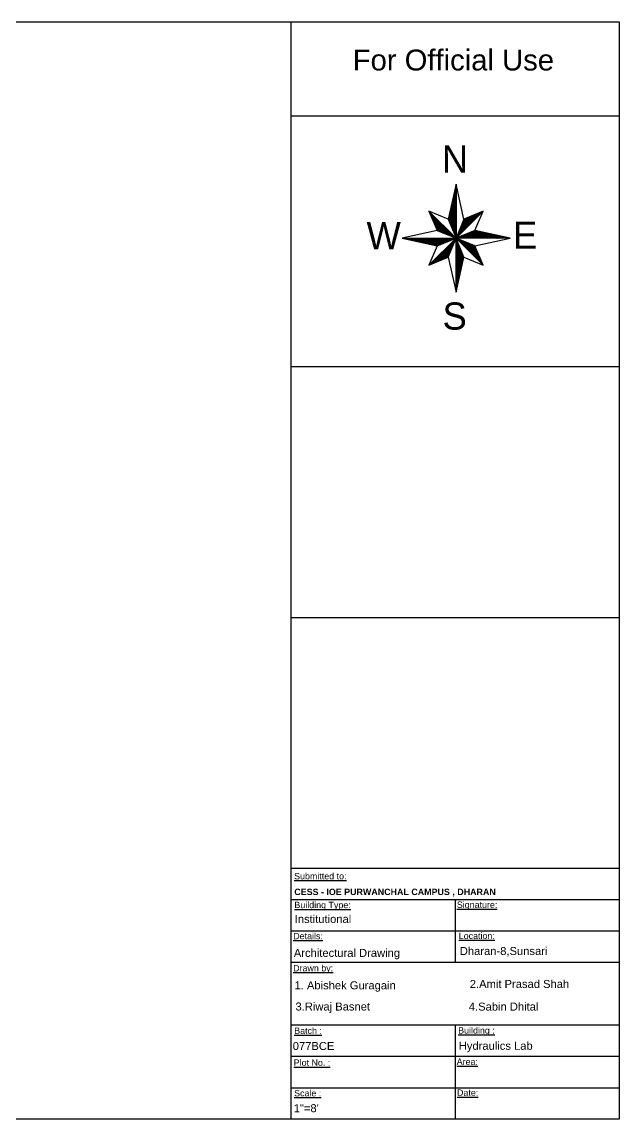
# Model space of a CAD drawing. Header units: inches. Extents: x -6800 to 96653, y -25814 to 17379.
# Drawn here: x 10878 to 11490, y -6942 to -5819 of the extents above; entities that cross this region are included whole.
import ezdxf

# ---------------------------------------------------------------- set-up
doc = ezdxf.new("R2010")
doc.units = ezdxf.units.IN
doc.header["$MEASUREMENT"] = 0
doc.layers.add('Page Format', color=7, linetype='Continuous', lineweight=25)
doc.styles.add('GOTHICE', font='gothice')
doc.styles.get("Standard").update_dxf_attribs({"font": 'arial.ttf'})

# ---------------------------------------------------------------- blocks, each defined once
blk = doc.blocks.new('*X360')
at = {"color": 0}
for p, q in [((15.32, 10.228), (16.001, 10.909)), ((15.332, 10.259), (15.97, 10.896)), ((15.345, 10.289), (15.939, 10.883)), ((15.357, 10.319), (15.908, 10.87)), ((15.37, 10.349), (15.877, 10.857)), ((15.382, 10.379), (15.846, 10.843)), ((15.395, 10.409), (15.815, 10.83)), ((15.407, 10.44), (15.784, 10.817)), ((15.42, 10.47), (15.754, 10.804)), ((15.432, 10.5), (15.723, 10.791)), ((15.445, 10.53), (15.692, 10.777)), ((15.457, 10.56), (15.661, 10.764)), ((15.47, 10.591), (15.63, 10.751)), ((15.482, 10.621), (15.599, 10.738)), ((15.495, 10.651), (15.568, 10.725)), ((15.507, 10.681), (15.537, 10.711))]:
    blk.add_line(p, q, dxfattribs=at)
blk = doc.blocks.new('*X359')
at = {"color": 0}
for p, q in [((15.325, 10.217), (15.333, 10.224)), ((15.343, 10.217), (15.363, 10.237)), ((15.361, 10.217), (15.393, 10.249)), ((15.378, 10.217), (15.424, 10.262)), ((15.396, 10.217), (15.454, 10.274)), ((15.414, 10.217), (15.484, 10.287)), ((15.432, 10.217), (15.514, 10.299)), ((15.449, 10.217), (15.544, 10.312)), ((15.467, 10.217), (15.574, 10.324)), ((15.485, 10.217), (15.605, 10.337)), ((15.502, 10.217), (15.635, 10.349)), ((15.52, 10.217), (15.665, 10.362)), ((15.538, 10.217), (15.695, 10.374)), ((15.555, 10.217), (15.725, 10.387)), ((15.573, 10.217), (15.756, 10.399)), ((15.591, 10.217), (15.786, 10.412)), ((15.608, 10.217), (15.808, 10.416)), ((15.626, 10.217), (15.822, 10.413)), ((15.644, 10.217), (15.837, 10.41)), ((15.661, 10.217), (15.851, 10.406)), ((15.679, 10.217), (15.866, 10.403)), ((15.697, 10.217), (15.88, 10.4)), ((15.714, 10.217), (15.895, 10.397)), ((15.732, 10.217), (15.909, 10.394)), ((15.75, 10.217), (15.924, 10.39)), ((15.767, 10.217), (15.938, 10.387)), ((15.785, 10.217), (15.952, 10.384)), ((15.803, 10.217), (15.967, 10.381)), ((15.82, 10.217), (15.981, 10.378)), ((15.838, 10.217), (15.996, 10.374)), ((15.856, 10.217), (16.01, 10.371)), ((15.873, 10.217), (16.025, 10.368)), ((15.891, 10.217), (16.039, 10.365)), ((15.909, 10.217), (16.054, 10.362)), ((15.926, 10.217), (16.068, 10.358)), ((15.944, 10.217), (16.083, 10.355)), ((15.962, 10.217), (16.097, 10.352)), ((15.98, 10.217), (16.112, 10.349)), ((15.997, 10.217), (16.126, 10.346)), ((16.015, 10.217), (16.141, 10.342)), ((16.033, 10.217), (16.155, 10.339)), ((16.05, 10.217), (16.17, 10.336)), ((16.068, 10.217), (16.184, 10.333)), ((16.086, 10.217), (16.198, 10.329)), ((16.103, 10.217), (16.213, 10.326)), ((16.121, 10.217), (16.227, 10.323)), ((16.139, 10.217), (16.242, 10.32)), ((16.156, 10.217), (16.256, 10.317)), ((16.174, 10.217), (16.271, 10.313)), ((16.192, 10.217), (16.285, 10.31)), ((16.209, 10.217), (16.3, 10.307)), ((16.227, 10.217), (16.314, 10.304)), ((16.245, 10.217), (16.329, 10.301)), ((16.262, 10.217), (16.343, 10.297)), ((16.28, 10.217), (16.358, 10.294)), ((16.298, 10.217), (16.372, 10.291)), ((16.315, 10.217), (16.387, 10.288)), ((16.333, 10.217), (16.401, 10.285)), ((16.351, 10.217), (16.415, 10.281)), ((16.368, 10.217), (16.43, 10.278)), ((16.386, 10.217), (16.444, 10.275)), ((16.404, 10.217), (16.459, 10.272)), ((16.421, 10.217), (16.473, 10.269)), ((16.439, 10.217), (16.488, 10.265)), ((16.457, 10.217), (16.502, 10.262)), ((16.474, 10.217), (16.517, 10.259)), ((16.492, 10.217), (16.531, 10.256)), ((16.51, 10.217), (16.546, 10.252)), ((16.528, 10.217), (16.56, 10.249)), ((16.545, 10.217), (16.575, 10.246)), ((16.563, 10.217), (16.589, 10.243)), ((16.581, 10.217), (16.604, 10.24)), ((16.598, 10.217), (16.618, 10.236)), ((16.616, 10.217), (16.633, 10.233)), ((16.634, 10.217), (16.647, 10.23)), ((16.651, 10.217), (16.661, 10.227)), ((16.669, 10.217), (16.676, 10.224)), ((16.687, 10.217), (16.69, 10.22)), ((16.704, 10.217), (16.705, 10.217))]:
    blk.add_line(p, q, dxfattribs=at)
blk = doc.blocks.new('*X358')
at = {"color": 0}
for p, q in [((15.32, 10.211), (15.322, 10.213)), ((15.329, 10.202), (15.335, 10.208)), ((15.338, 10.194), (15.347, 10.203)), ((15.347, 10.185), (15.36, 10.198)), ((15.355, 10.176), (15.372, 10.193)), ((15.364, 10.167), (15.385, 10.188)), ((15.373, 10.158), (15.397, 10.182)), ((15.382, 10.149), (15.41, 10.177)), ((15.391, 10.141), (15.422, 10.172)), ((15.4, 10.132), (15.435, 10.167)), ((15.408, 10.123), (15.447, 10.162)), ((15.417, 10.114), (15.46, 10.156)), ((15.426, 10.105), (15.472, 10.151)), ((15.435, 10.096), (15.485, 10.146)), ((15.444, 10.087), (15.497, 10.141)), ((15.453, 10.079), (15.51, 10.136)), ((15.461, 10.07), (15.522, 10.131)), ((15.47, 10.061), (15.535, 10.125)), ((15.479, 10.052), (15.547, 10.12)), ((15.488, 10.043), (15.56, 10.115)), ((15.497, 10.034), (15.572, 10.11)), ((15.506, 10.026), (15.585, 10.105)), ((15.515, 10.017), (15.597, 10.1)), ((15.523, 10.008), (15.61, 10.094)), ((15.532, 9.999), (15.622, 10.089)), ((15.541, 9.99), (15.635, 10.084)), ((15.55, 9.981), (15.647, 10.079)), ((15.559, 9.973), (15.66, 10.074)), ((15.568, 9.964), (15.672, 10.068)), ((15.576, 9.955), (15.685, 10.063)), ((15.585, 9.946), (15.697, 10.058)), ((15.594, 9.937), (15.71, 10.053)), ((15.603, 9.928), (15.722, 10.048)), ((15.612, 9.92), (15.735, 10.043)), ((15.621, 9.911), (15.747, 10.037)), ((15.629, 9.902), (15.76, 10.032)), ((15.638, 9.893), (15.772, 10.027)), ((15.647, 9.884), (15.785, 10.022)), ((15.656, 9.875), (15.797, 10.017)), ((15.665, 9.867), (15.804, 10.006)), ((15.674, 9.858), (15.81, 9.994)), ((15.682, 9.849), (15.815, 9.981)), ((15.691, 9.84), (15.82, 9.969)), ((15.7, 9.831), (15.826, 9.957)), ((15.709, 9.822), (15.831, 9.944)), ((15.718, 9.813), (15.836, 9.932)), ((15.727, 9.805), (15.841, 9.919)), ((15.735, 9.796), (15.847, 9.907)), ((15.744, 9.787), (15.852, 9.895)), ((15.753, 9.778), (15.857, 9.882)), ((15.762, 9.769), (15.863, 9.87)), ((15.771, 9.76), (15.868, 9.857)), ((15.78, 9.752), (15.873, 9.845)), ((15.789, 9.743), (15.878, 9.833)), ((15.797, 9.734), (15.884, 9.82)), ((15.806, 9.725), (15.889, 9.808)), ((15.815, 9.716), (15.894, 9.796)), ((15.824, 9.707), (15.9, 9.783)), ((15.833, 9.699), (15.905, 9.771)), ((15.842, 9.69), (15.91, 9.758)), ((15.85, 9.681), (15.916, 9.746)), ((15.859, 9.672), (15.921, 9.734)), ((15.868, 9.663), (15.926, 9.721)), ((15.877, 9.654), (15.931, 9.709)), ((15.886, 9.646), (15.937, 9.696)), ((15.895, 9.637), (15.942, 9.684)), ((15.903, 9.628), (15.947, 9.672)), ((15.912, 9.619), (15.953, 9.659)), ((15.921, 9.61), (15.958, 9.647)), ((15.93, 9.601), (15.963, 9.635)), ((15.939, 9.592), (15.968, 9.622)), ((15.948, 9.584), (15.974, 9.61)), ((15.956, 9.575), (15.979, 9.597)), ((15.965, 9.566), (15.984, 9.585)), ((15.974, 9.557), (15.99, 9.573)), ((15.983, 9.548), (15.995, 9.56)), ((15.992, 9.539), (16, 9.548)), ((16.001, 9.531), (16.006, 9.535)), ((16.009, 9.522), (16.011, 9.523))]:
    blk.add_line(p, q, dxfattribs=at)
blk = doc.blocks.new('*X357')
at = {"color": 0}
for p, q in [((15.315, 10.206), (15.318, 10.209)), ((15.315, 10.188), (15.323, 10.196)), ((15.315, 10.17), (15.328, 10.184)), ((15.315, 10.153), (15.333, 10.171)), ((15.315, 10.135), (15.339, 10.159)), ((15.315, 10.117), (15.344, 10.146)), ((15.315, 10.1), (15.349, 10.134)), ((15.315, 10.082), (15.354, 10.121)), ((15.315, 10.064), (15.359, 10.109)), ((15.315, 10.047), (15.364, 10.096)), ((15.315, 10.029), (15.37, 10.084)), ((15.315, 10.011), (15.375, 10.071)), ((15.315, 9.994), (15.38, 10.059)), ((15.315, 9.976), (15.385, 10.046)), ((15.315, 9.958), (15.39, 10.034)), ((15.315, 9.941), (15.395, 10.021)), ((15.315, 9.923), (15.401, 10.009)), ((15.315, 9.905), (15.406, 9.996)), ((15.315, 9.888), (15.411, 9.984)), ((15.315, 9.87), (15.416, 9.971)), ((15.315, 9.852), (15.421, 9.959)), ((15.315, 9.835), (15.427, 9.946)), ((15.315, 9.817), (15.432, 9.934)), ((15.315, 9.799), (15.437, 9.921)), ((15.315, 9.782), (15.442, 9.909)), ((15.315, 9.764), (15.447, 9.896)), ((15.315, 9.746), (15.452, 9.884)), ((15.315, 9.729), (15.458, 9.871)), ((15.315, 9.711), (15.463, 9.859)), ((15.315, 9.693), (15.468, 9.846)), ((15.315, 9.676), (15.473, 9.834)), ((15.315, 9.658), (15.478, 9.821)), ((15.315, 9.64), (15.484, 9.809)), ((15.315, 9.622), (15.489, 9.796)), ((15.315, 9.605), (15.494, 9.784)), ((15.315, 9.587), (15.499, 9.771)), ((15.315, 9.569), (15.504, 9.759)), ((15.315, 9.552), (15.509, 9.746)), ((15.315, 9.534), (15.515, 9.734)), ((15.315, 9.516), (15.512, 9.714)), ((15.315, 9.499), (15.507, 9.691)), ((15.315, 9.481), (15.502, 9.668)), ((15.315, 9.463), (15.497, 9.646)), ((15.315, 9.446), (15.492, 9.623)), ((15.315, 9.428), (15.487, 9.6)), ((15.315, 9.41), (15.482, 9.577)), ((15.315, 9.393), (15.477, 9.555)), ((15.315, 9.375), (15.472, 9.532)), ((15.315, 9.357), (15.467, 9.509)), ((15.315, 9.34), (15.462, 9.487)), ((15.315, 9.322), (15.457, 9.464)), ((15.315, 9.304), (15.452, 9.441)), ((15.315, 9.287), (15.447, 9.418)), ((15.315, 9.269), (15.442, 9.396)), ((15.315, 9.251), (15.436, 9.373)), ((15.315, 9.234), (15.431, 9.35)), ((15.315, 9.216), (15.426, 9.328)), ((15.315, 9.198), (15.421, 9.305)), ((15.315, 9.181), (15.416, 9.282)), ((15.315, 9.163), (15.411, 9.259)), ((15.315, 9.145), (15.406, 9.237)), ((15.315, 9.128), (15.401, 9.214)), ((15.315, 9.11), (15.396, 9.191)), ((15.315, 9.092), (15.391, 9.169)), ((15.315, 9.074), (15.386, 9.146)), ((15.315, 9.057), (15.381, 9.123)), ((15.315, 9.039), (15.376, 9.1)), ((15.315, 9.021), (15.371, 9.078)), ((15.315, 9.004), (15.366, 9.055)), ((15.315, 8.986), (15.361, 9.032)), ((15.315, 8.968), (15.356, 9.01)), ((15.315, 8.951), (15.351, 8.987)), ((15.315, 8.933), (15.346, 8.964)), ((15.315, 8.915), (15.341, 8.941)), ((15.315, 8.898), (15.336, 8.919)), ((15.315, 8.88), (15.331, 8.896)), ((15.315, 8.862), (15.326, 8.873)), ((15.315, 8.845), (15.321, 8.851)), ((15.315, 8.827), (15.316, 8.828))]:
    blk.add_line(p, q, dxfattribs=at)
blk = doc.blocks.new('*X356')
at = {"color": 0}
for p, q in [((14.635, 9.527), (15.307, 10.198)), ((14.666, 9.54), (15.295, 10.168)), ((14.697, 9.553), (15.282, 10.138)), ((14.728, 9.566), (15.27, 10.108)), ((14.759, 9.579), (15.257, 10.078)), ((14.79, 9.593), (15.245, 10.047)), ((14.821, 9.606), (15.232, 10.017)), ((14.852, 9.619), (15.22, 9.987)), ((14.882, 9.632), (15.207, 9.957)), ((14.913, 9.645), (15.195, 9.927)), ((14.944, 9.659), (15.182, 9.896)), ((14.975, 9.672), (15.17, 9.866)), ((15.006, 9.685), (15.157, 9.836)), ((15.037, 9.698), (15.145, 9.806)), ((15.068, 9.711), (15.132, 9.776)), ((15.099, 9.725), (15.12, 9.746))]:
    blk.add_line(p, q, dxfattribs=at)
blk = doc.blocks.new('*X355')
at = {"color": 0}
for p, q in [((13.928, 10.215), (13.929, 10.217)), ((13.942, 10.212), (13.947, 10.217)), ((13.957, 10.209), (13.964, 10.217)), ((13.971, 10.206), (13.982, 10.217)), ((13.985, 10.202), (14, 10.217)), ((14, 10.199), (14.017, 10.217)), ((14.014, 10.196), (14.035, 10.217)), ((14.029, 10.193), (14.053, 10.217)), ((14.043, 10.19), (14.07, 10.217)), ((14.058, 10.186), (14.088, 10.217)), ((14.072, 10.183), (14.106, 10.217)), ((14.087, 10.18), (14.123, 10.217)), ((14.101, 10.177), (14.141, 10.217)), ((14.116, 10.174), (14.159, 10.217)), ((14.13, 10.17), (14.176, 10.217)), ((14.145, 10.167), (14.194, 10.217)), ((14.159, 10.164), (14.212, 10.217)), ((14.174, 10.161), (14.229, 10.217)), ((14.188, 10.158), (14.247, 10.217)), ((14.203, 10.154), (14.265, 10.217)), ((14.217, 10.151), (14.282, 10.217)), ((14.231, 10.148), (14.3, 10.217)), ((14.246, 10.145), (14.318, 10.217)), ((14.26, 10.142), (14.335, 10.217)), ((14.275, 10.138), (14.353, 10.217)), ((14.289, 10.135), (14.371, 10.217)), ((14.304, 10.132), (14.389, 10.217)), ((14.318, 10.129), (14.406, 10.217)), ((14.333, 10.125), (14.424, 10.217)), ((14.347, 10.122), (14.442, 10.217)), ((14.362, 10.119), (14.459, 10.217)), ((14.376, 10.116), (14.477, 10.217)), ((14.391, 10.113), (14.495, 10.217)), ((14.405, 10.109), (14.512, 10.217)), ((14.42, 10.106), (14.53, 10.217)), ((14.434, 10.103), (14.548, 10.217)), ((14.449, 10.1), (14.565, 10.217)), ((14.463, 10.097), (14.583, 10.217)), ((14.477, 10.093), (14.601, 10.217)), ((14.492, 10.09), (14.618, 10.217)), ((14.506, 10.087), (14.636, 10.217)), ((14.521, 10.084), (14.654, 10.217)), ((14.535, 10.081), (14.671, 10.217)), ((14.55, 10.077), (14.689, 10.217)), ((14.564, 10.074), (14.707, 10.217)), ((14.579, 10.071), (14.724, 10.217)), ((14.593, 10.068), (14.742, 10.217)), ((14.608, 10.065), (14.76, 10.217)), ((14.622, 10.061), (14.777, 10.217)), ((14.637, 10.058), (14.795, 10.217)), ((14.651, 10.055), (14.813, 10.217)), ((14.666, 10.052), (14.83, 10.217)), ((14.68, 10.048), (14.848, 10.217)), ((14.694, 10.045), (14.866, 10.217)), ((14.709, 10.042), (14.883, 10.217)), ((14.723, 10.039), (14.901, 10.217)), ((14.738, 10.036), (14.919, 10.217)), ((14.752, 10.032), (14.937, 10.217)), ((14.767, 10.029), (14.954, 10.217)), ((14.781, 10.026), (14.972, 10.217)), ((14.796, 10.023), (14.99, 10.217)), ((14.81, 10.02), (15.007, 10.217)), ((14.825, 10.016), (15.025, 10.217)), ((14.85, 10.024), (15.043, 10.217)), ((14.88, 10.037), (15.06, 10.217)), ((14.911, 10.049), (15.078, 10.217)), ((14.941, 10.062), (15.096, 10.217)), ((14.971, 10.074), (15.113, 10.217)), ((15.001, 10.087), (15.131, 10.217)), ((15.031, 10.099), (15.149, 10.217)), ((15.061, 10.112), (15.166, 10.217)), ((15.092, 10.124), (15.184, 10.217)), ((15.122, 10.137), (15.202, 10.217)), ((15.152, 10.149), (15.219, 10.217)), ((15.182, 10.162), (15.237, 10.217)), ((15.212, 10.174), (15.255, 10.217)), ((15.243, 10.187), (15.272, 10.217)), ((15.273, 10.199), (15.29, 10.217)), ((15.303, 10.212), (15.308, 10.217))]:
    blk.add_line(p, q, dxfattribs=at)
blk = doc.blocks.new('*X354')
at = {"color": 0}
for p, q in [((14.62, 10.907), (14.622, 10.909)), ((14.625, 10.895), (14.631, 10.901)), ((14.63, 10.883), (14.639, 10.892)), ((14.636, 10.87), (14.648, 10.883)), ((14.641, 10.858), (14.657, 10.874)), ((14.646, 10.845), (14.666, 10.865)), ((14.651, 10.833), (14.675, 10.856)), ((14.657, 10.821), (14.684, 10.848)), ((14.662, 10.808), (14.693, 10.839)), ((14.667, 10.796), (14.701, 10.83)), ((14.673, 10.784), (14.71, 10.821)), ((14.678, 10.771), (14.719, 10.812)), ((14.683, 10.759), (14.728, 10.803)), ((14.689, 10.746), (14.737, 10.795)), ((14.694, 10.734), (14.746, 10.786)), ((14.699, 10.722), (14.754, 10.777)), ((14.704, 10.709), (14.763, 10.768)), ((14.71, 10.697), (14.772, 10.759)), ((14.715, 10.685), (14.781, 10.75)), ((14.72, 10.672), (14.79, 10.742)), ((14.726, 10.66), (14.799, 10.733)), ((14.731, 10.647), (14.807, 10.724)), ((14.736, 10.635), (14.816, 10.715)), ((14.741, 10.623), (14.825, 10.706)), ((14.747, 10.61), (14.834, 10.697)), ((14.752, 10.598), (14.843, 10.689)), ((14.757, 10.585), (14.852, 10.68)), ((14.763, 10.573), (14.86, 10.671)), ((14.768, 10.561), (14.869, 10.662)), ((14.773, 10.548), (14.878, 10.653)), ((14.779, 10.536), (14.887, 10.644)), ((14.784, 10.524), (14.896, 10.635)), ((14.789, 10.511), (14.905, 10.627)), ((14.794, 10.499), (14.913, 10.618)), ((14.8, 10.486), (14.922, 10.609)), ((14.805, 10.474), (14.931, 10.6)), ((14.81, 10.462), (14.94, 10.591)), ((14.816, 10.449), (14.949, 10.582)), ((14.821, 10.437), (14.958, 10.574)), ((14.826, 10.424), (14.967, 10.565)), ((14.835, 10.415), (14.975, 10.556)), ((14.847, 10.41), (14.984, 10.547)), ((14.86, 10.405), (14.993, 10.538)), ((14.872, 10.4), (15.002, 10.529)), ((14.885, 10.395), (15.011, 10.521)), ((14.897, 10.389), (15.02, 10.512)), ((14.91, 10.384), (15.028, 10.503)), ((14.922, 10.379), (15.037, 10.494)), ((14.935, 10.374), (15.046, 10.485)), ((14.947, 10.369), (15.055, 10.476)), ((14.96, 10.364), (15.064, 10.468)), ((14.972, 10.358), (15.073, 10.459)), ((14.985, 10.353), (15.081, 10.45)), ((14.997, 10.348), (15.09, 10.441)), ((15.01, 10.343), (15.099, 10.432)), ((15.022, 10.338), (15.108, 10.423)), ((15.035, 10.333), (15.117, 10.415)), ((15.047, 10.327), (15.126, 10.406)), ((15.06, 10.322), (15.134, 10.397)), ((15.072, 10.317), (15.143, 10.388)), ((15.085, 10.312), (15.152, 10.379)), ((15.097, 10.307), (15.161, 10.37)), ((15.11, 10.301), (15.17, 10.361)), ((15.122, 10.296), (15.179, 10.353)), ((15.135, 10.291), (15.187, 10.344)), ((15.147, 10.286), (15.196, 10.335)), ((15.16, 10.281), (15.205, 10.326)), ((15.172, 10.276), (15.214, 10.317)), ((15.185, 10.27), (15.223, 10.308)), ((15.197, 10.265), (15.232, 10.3)), ((15.21, 10.26), (15.241, 10.291)), ((15.222, 10.255), (15.249, 10.282)), ((15.235, 10.25), (15.258, 10.273)), ((15.247, 10.245), (15.267, 10.264)), ((15.26, 10.239), (15.276, 10.255)), ((15.272, 10.234), (15.285, 10.247)), ((15.285, 10.229), (15.294, 10.238)), ((15.297, 10.224), (15.302, 10.229)), ((15.31, 10.219), (15.311, 10.22))]:
    blk.add_line(p, q, dxfattribs=at)
blk = doc.blocks.new('*X353')
at = {"color": 0}
for p, q in [((15.313, 11.6), (15.315, 11.602)), ((15.232, 11.237), (15.315, 11.32)), ((15.237, 11.26), (15.315, 11.337)), ((15.242, 11.282), (15.315, 11.355)), ((15.247, 11.305), (15.315, 11.373)), ((15.252, 11.328), (15.315, 11.39)), ((15.257, 11.351), (15.315, 11.408)), ((15.262, 11.373), (15.315, 11.426)), ((15.267, 11.396), (15.315, 11.443)), ((15.272, 11.419), (15.315, 11.461)), ((15.277, 11.441), (15.315, 11.479)), ((15.282, 11.464), (15.315, 11.496)), ((15.287, 11.487), (15.315, 11.514)), ((15.293, 11.51), (15.315, 11.532)), ((15.298, 11.532), (15.315, 11.549)), ((15.303, 11.555), (15.315, 11.567)), ((15.308, 11.578), (15.315, 11.585)), ((15.152, 10.874), (15.315, 11.037)), ((15.157, 10.896), (15.315, 11.054)), ((15.162, 10.919), (15.315, 11.072)), ((15.167, 10.942), (15.315, 11.09)), ((15.172, 10.964), (15.315, 11.107)), ((15.177, 10.987), (15.315, 11.125)), ((15.182, 11.01), (15.315, 11.143)), ((15.187, 11.033), (15.315, 11.16)), ((15.192, 11.055), (15.315, 11.178)), ((15.197, 11.078), (15.315, 11.196)), ((15.202, 11.101), (15.315, 11.213)), ((15.207, 11.123), (15.315, 11.231)), ((15.212, 11.146), (15.315, 11.249)), ((15.217, 11.169), (15.315, 11.266)), ((15.222, 11.192), (15.315, 11.284)), ((15.227, 11.214), (15.315, 11.302)), ((15.116, 10.715), (15.315, 10.913)), ((15.116, 10.696), (15.315, 10.895)), ((15.121, 10.737), (15.315, 10.931)), ((15.121, 10.684), (15.315, 10.878)), ((15.126, 10.76), (15.315, 10.948)), ((15.126, 10.671), (15.315, 10.86)), ((15.131, 10.783), (15.315, 10.966)), ((15.131, 10.659), (15.315, 10.842)), ((15.136, 10.805), (15.315, 10.984)), ((15.137, 10.646), (15.315, 10.825)), ((15.141, 10.828), (15.315, 11.001)), ((15.142, 10.634), (15.315, 10.807)), ((15.146, 10.851), (15.315, 11.019)), ((15.147, 10.621), (15.315, 10.789)), ((15.152, 10.609), (15.315, 10.772)), ((15.157, 10.596), (15.315, 10.754)), ((15.163, 10.584), (15.315, 10.736)), ((15.168, 10.571), (15.315, 10.718)), ((15.173, 10.559), (15.315, 10.701)), ((15.178, 10.546), (15.315, 10.683)), ((15.183, 10.534), (15.315, 10.665)), ((15.188, 10.521), (15.315, 10.648)), ((15.194, 10.509), (15.315, 10.63)), ((15.199, 10.496), (15.315, 10.612)), ((15.204, 10.484), (15.315, 10.595)), ((15.209, 10.471), (15.315, 10.577)), ((15.214, 10.459), (15.315, 10.559)), ((15.219, 10.446), (15.315, 10.542)), ((15.225, 10.434), (15.315, 10.524)), ((15.23, 10.421), (15.315, 10.506)), ((15.235, 10.409), (15.315, 10.489)), ((15.24, 10.396), (15.315, 10.471)), ((15.245, 10.384), (15.315, 10.453)), ((15.251, 10.371), (15.315, 10.436)), ((15.256, 10.359), (15.315, 10.418)), ((15.261, 10.346), (15.315, 10.4)), ((15.266, 10.334), (15.315, 10.383)), ((15.271, 10.321), (15.315, 10.365)), ((15.276, 10.309), (15.315, 10.347)), ((15.282, 10.296), (15.315, 10.33)), ((15.287, 10.284), (15.315, 10.312)), ((15.292, 10.271), (15.315, 10.294)), ((15.297, 10.259), (15.315, 10.277)), ((15.302, 10.246), (15.315, 10.259)), ((15.307, 10.234), (15.315, 10.241)), ((15.313, 10.221), (15.315, 10.224))]:
    blk.add_line(p, q, dxfattribs=at)

msp = doc.modelspace()

# ---------------------------------------------------------------- linework, layer by layer
for p, q in [((9905.6, -5818.7), (11489.6, -5818.7)), ((11153.6, -5818.7), (11153.6, -5914.7)), ((11489.6, -5818.7), (11489.6, -6941.9)), ((11153.6, -5914.7), (11489.6, -5914.7)), ((11153.6, -5914.7), (11153.6, -6941.9)), ((11153.6, -6171.5), (11489.6, -6171.5)), ((11153.6, -6428.3), (11489.6, -6428.3)), ((11153.6, -6685.1), (11489.6, -6685.1)), ((11153.6, -6717.2), (11489.6, -6717.2)), ((11321.6, -6717.2), (11321.6, -6781.4)), ((11153.6, -6749.3), (11489.6, -6749.3)), ((11153.6, -6781.4), (11489.6, -6781.4)), ((11153.6, -6845.6), (11489.6, -6845.6)), ((11321.6, -6845.6), (11321.6, -6941.9)), ((11153.6, -6877.7), (11489.6, -6877.7)), ((11153.6, -6909.8), (11489.6, -6909.8)), ((11489.6, -6941.9), (9905.6, -6941.9))]:
    msp.add_line(p, q)
at = {"transparency": 33554687}
for p, q in [((11322.7, -5984.8), (11314.7, -6020.8)), ((11330.6, -6020.8), (11322.7, -5984.8)), ((11322.7, -5984.8), (11322.7, -6040.1)), ((11294.9, -6012.4), (11303.4, -6032.1)), ((11314.7, -6020.8), (11294.9, -6012.4)), ((11294.9, -6012.4), (11322.7, -6040.1)), ((11350.4, -6012.4), (11322.7, -6040.1)), ((11350.4, -6012.4), (11330.6, -6020.8)), ((11341.9, -6032.1), (11350.4, -6012.4)), ((11314.7, -6020.8), (11322.7, -6040.1)), ((11330.6, -6020.8), (11322.7, -6040.1)), ((11303.4, -6032.1), (11267.3, -6040.1)), ((11267.3, -6040.1), (11303.4, -6048.1)), ((11267.3, -6040.1), (11322.7, -6040.1)), ((11294.9, -6067.8), (11322.7, -6040.1)), ((11303.4, -6032.1), (11322.7, -6040.1)), ((11303.4, -6048.1), (11322.7, -6040.1)), ((11314.7, -6059.4), (11322.7, -6040.1)), ((11341.9, -6032.1), (11322.7, -6040.1)), ((11378, -6040.1), (11322.7, -6040.1)), ((11341.9, -6048.1), (11322.7, -6040.1)), ((11350.4, -6067.8), (11322.7, -6040.1)), ((11330.6, -6059.4), (11322.7, -6040.1)), ((11322.7, -6095.4), (11322.7, -6040.1)), ((11378, -6040.1), (11341.9, -6032.1)), ((11341.9, -6048.1), (11378, -6040.1)), ((11303.4, -6048.1), (11294.9, -6067.8)), ((11350.4, -6067.8), (11341.9, -6048.1)), ((11294.9, -6067.8), (11314.7, -6059.4)), ((11314.7, -6059.4), (11322.7, -6095.4)), ((11322.7, -6095.4), (11330.6, -6059.4)), ((11330.6, -6059.4), (11350.4, -6067.8))]:
    msp.add_line(p, q, dxfattribs=at)

# ---------------------------------------------------------------- block references
at = {"transparency": 33554687, "xscale": 39.71065521615952, "yscale": 39.71065521615952, "zscale": 39.71065521615952}
for name in ['*X353', '*X354', '*X360', '*X355', '*X356', '*X357', '*X358', '*X359']:
    msp.add_blockref(name, (10714.5, -6445.8), dxfattribs=at)

# ---------------------------------------------------------------- texts
at = {"transparency": 33554687, "style": 'GOTHICE'}
for s, p in [('N', (11308.1, -5972.9)), ('W', (11231, -6051.4)), ('E', (11381, -6050.9)), ('S', (11308.8, -6133.7))]:
    msp.add_text(s, height=27.8, dxfattribs=at).set_placement(p)
at = {"layer": 'Page Format', "attachment_point": 1}
for s, width, gutter_width, insert, char_height in [('For Official Use', 316.816, 107.1, (11216.8, -5847), 21.422), ('{\\LSubmitted to:}', 86.411, 1.72, (11156.8, -6690), 6.516), ('{\\fArial|b1|i0|c0|p34;CESS - IOE PURWANCHAL CAMPUS , DHARAN}', 231.792, 1.72, (11157, -6706.1), 6.516), ('{\\LBuilding Type:}', 86.411, 1.72, (11157.1, -6719.5), 6.516), ('{\\LSignature:}', 86.411, 1.72, (11323.4, -6719.2), 6.516), ('Institutional', 121.163, 41, (11157.4, -6733), 8.193), ('{\\LDetails:}', 86.411, 1.72, (11155.9, -6751.3), 6.516), ('{\\LLocation:}', 86.411, 1.72, (11325.4, -6751.1), 6.516), ('Architectural Drawing', 121.163, 41, (11156.5, -6767.7), 8.193), ('Dharan-8,Sunsari', 121.163, 41, (11326.5, -6765.8), 8.193), ('{\\LDrawn by:}', 86.411, 1.72, (11155.8, -6784.2), 6.516), ('1. Abishek Guragain', 121.163, 41, (11157.2, -6800.9), 8.193), ('2.Amit Prasad Shah', 121.163, 41, (11336.7, -6799.5), 8.193), ('3.Riwaj Basnet', 121.163, 41, (11158.2, -6822.6), 8.193), ('4.Sabin Dhital', 121.163, 41, (11335.7, -6822.7), 8.193), ('{\\LBatch :}', 86.411, 1.72, (11156.9, -6848.2), 6.516), ('{\\LBuilding :}', 86.411, 1.72, (11324.8, -6847.9), 6.516), ('Hydraulics Lab', 121.163, 41, (11325.4, -6862.8), 8.193), ('077BCE', 121.163, 41, (11155.4, -6863), 8.19), ('{\\LPlot No. :}', 86.411, 1.72, (11156.4, -6880.9), 6.516), ('{\\LArea:}', 86.411, 1.72, (11323.3, -6879.9), 6.52), ('{\\LScale :}', 86.411, 1.72, (11156.8, -6912.2), 6.516), ('{\\LDate:}', 86.411, 1.72, (11323.6, -6911.6), 6.52), ('1"=8\'', 121.163, 41, (11156.4, -6926.7), 8.19)]:
    msp.add_mtext_dynamic_manual_height_columns(s, width=width, gutter_width=gutter_width, heights=[0], dxfattribs=dict(at, insert=insert, char_height=char_height))

doc.saveas('drawing.dxf')
